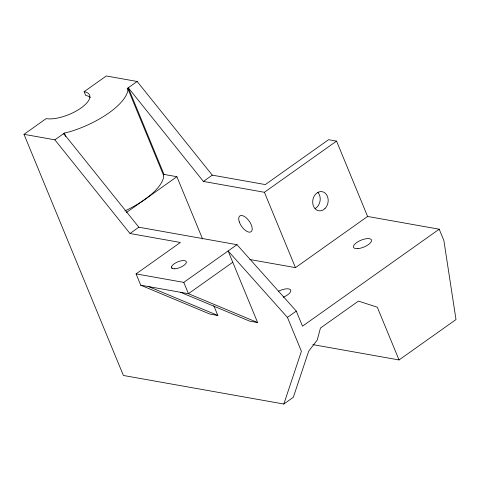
<?xml version="1.0" encoding="UTF-8"?>
<svg xmlns="http://www.w3.org/2000/svg" width="480" height="480" viewBox="0 0 480 480"><rect width="100%" height="100%" fill="white"/><g stroke="black" fill="none" stroke-linecap="round" stroke-linejoin="round"><path stroke-width="0.72" d="M283.83 404.028L301.41 351.294L287.43 317.388L228.114 250.962L257.616 322.554L249.666 321.144L180.492 292.278L140.736 285.198L136.074 273.894L180.378 242.466L129.99 233.502L54.87 139.824L24 134.334L123.39 375.474L283.83 404.028L293.322 397.296L308.706 351.156L317.232 340.074L320.454 328.05L358.428 301.11L377.298 307.206L399.042 359.952L456 319.548L443.868 240.504L439.212 229.206L367.608 216.456L295.458 267.636L249.864 259.524M24 134.334L46.152 118.62A26.466 10.128 -22.4 0 0 81.048 107.982A26.466 10.128 -22.4 0 0 84.126 91.686L106.278 75.972L137.142 81.462L212.268 175.14L265.308 184.578L328.596 139.686L336.552 141.102L367.608 216.456M54.87 139.824L64.362 133.092L69.708 131.778A57.342 21.942 -22.4 0 0 127.884 90.51L127.65 88.2L137.142 81.462M124.89 210.942A57.342 21.942 -22.4 0 0 163.602 177.168L163.368 174.858L164.004 174.408L176.892 176.706L202.536 238.926M126.342 212.562L176.892 176.706M129.99 233.502L138.852 227.214L236.97 244.68L296.292 311.1L302.508 326.172L439.212 229.206M164.004 174.408L128.28 87.75L203.406 181.422L212.268 175.14M203.406 181.422L264.402 192.282L336.552 141.102M136.074 273.894L183.786 282.384L236.97 244.68M232.746 262.266L188.448 293.688L180.492 292.278M287.43 317.388L296.292 311.1M213.84 305.772L217.842 315.474L209.886 314.058L140.736 285.198M312.852 344.616L399.042 359.952M257.616 322.554L188.448 293.688L183.786 282.384M148.692 286.614L217.842 315.474M138.852 227.214L63.726 133.542L64.302 134.928M264.402 192.282L295.458 267.636M127.65 88.2L163.368 174.858M171.516 266.976L172.062 268.29M84.126 91.686L85.68 95.448A26.466 10.128 -22.4 0 1 90.324 97.56M64.362 133.092L65.79 136.56M278.508 291.24A9.702 3.714 -22.4 0 1 290.508 289.782A9.702 3.714 -22.4 0 1 283.266 297.228M317.934 192.426A9.702 7.686 -79.9 0 1 315.168 208.56M174.738 268.794A7.938 3.036 -22.4 0 0 186.342 262.374A7.938 3.036 -22.4 0 0 175.71 262.854A7.938 3.036 -22.4 0 0 174.738 268.794M239.304 221.934A9.702 4.62 54.7 0 0 250.956 231.816A9.702 4.62 54.7 0 0 246.108 217.716A9.702 4.62 54.7 0 0 239.304 221.934M324.918 208.626A9.702 7.686 -79.9 0 0 323.676 192.162A9.702 7.686 -79.9 0 0 312.714 202.896A9.702 7.686 -79.9 0 0 324.918 208.626M357.966 248.616A9.702 3.714 -22.4 0 0 371.568 240.498A9.702 3.714 -22.4 0 0 357.918 241.764A9.702 3.714 -22.4 0 0 357.966 248.616"/></g></svg>
